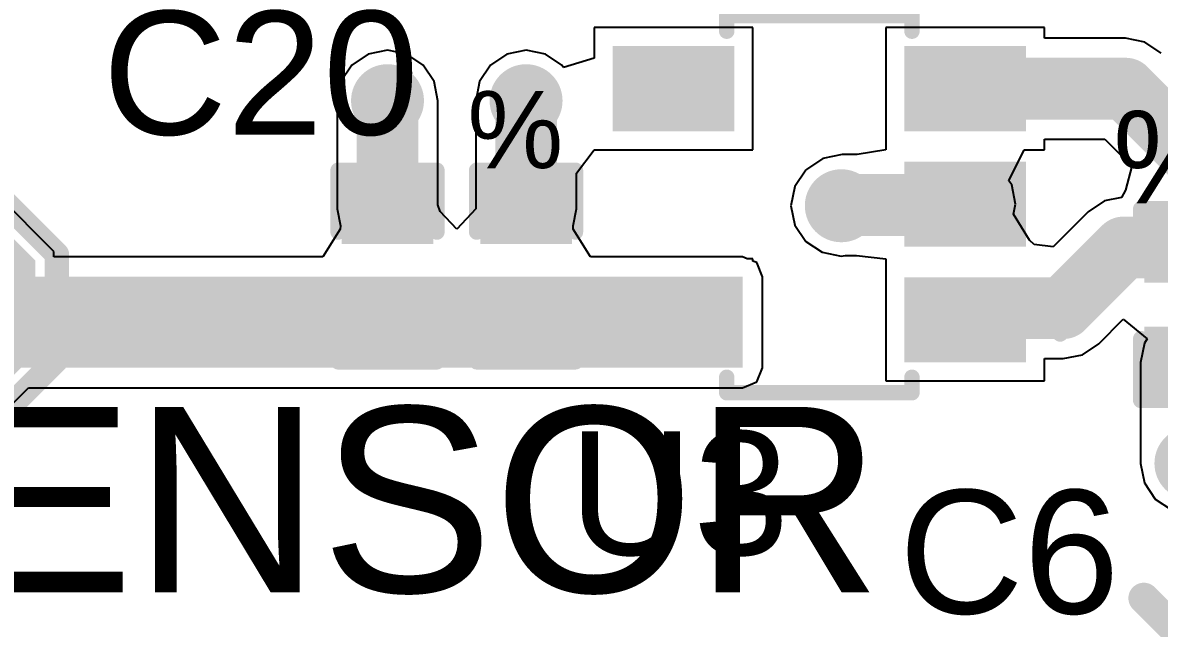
# Model space of a CAD drawing. Header units: millimetres. Extents: x -0.15 to 3.79, y -0.54 to 3.26.
# Drawn here: x 3.1098 to 3.478, y 2.4653 to 2.6612 of the extents above; entities that cross this region are included whole.
import ezdxf

# ---------------------------------------------------------------- set-up
doc = ezdxf.new("R2010")
doc.units = ezdxf.units.MM
doc.header["$MEASUREMENT"] = 0
for name, color, linetype in [('BottomLayer', 5, 'Continuous'), ('BottomSolder', 6, 'Continuous'), ('TopLayer', 1, 'Continuous'), ('TopOverlay', 2, 'Continuous'), ('TopPaste', 8, 'Continuous'), ('TopSolder', 216, 'Continuous'), ('ViaHoleLayer', 16, 'Continuous')]:
    doc.layers.add(name, color=color, linetype=linetype)
doc.styles.add('Arial', font='', dxfattribs={"height": 0.2})
doc.styles.get('Arial').set_extended_font_data('Arial')

# ---------------------------------------------------------------- blocks, each defined once
blk = doc.blocks.new('T__________29')
at = {"layer": 'TopLayer'}
blk.add_hatch(color=1, dxfattribs=at).paths.add_polyline_path([(0.015, 0.03), (-0.015, 0.03), (-0.03, 0.015), (-0.03, -0.015), (-0.015, -0.03), (0.015, -0.03), (0.03, -0.015), (0.03, 0.015)])
at = {"layer": 'TopPaste'}
blk.add_hatch(color=8, dxfattribs=at).paths.add_polyline_path([(0.015, 0.03), (-0.015, 0.03), (-0.03, 0.015), (-0.03, -0.015), (-0.015, -0.03), (0.015, -0.03), (0.03, -0.015), (0.03, 0.015)])
at = {"layer": 'TopSolder'}
blk.add_hatch(color=216, dxfattribs=at).paths.add_polyline_path([(0.015, 0.03), (-0.015, 0.03), (-0.03, 0.015), (-0.03, -0.015), (-0.015, -0.03), (0.015, -0.03), (0.03, -0.015), (0.03, 0.015)])
at = {"layer": 'TopOverlay', "const_width": 0.007874}
for points in [[(-0.037, 0.017), (-0.017, 0.037)], [(-0.017, 0.037), (0.017, 0.037)], [(-0.017, 0.037), (0.017, 0.037)], [(0.017, 0.037), (0.037, 0.017)], [(-0.037, -0.017), (-0.037, 0.017)], [(0.037, -0.017), (0.037, 0.017)], [(-0.037, -0.017), (-0.017, -0.037)], [(0.017, -0.037), (0.037, -0.017)], [(-0.017, -0.037), (0.017, -0.037)], [(-0.017, -0.037), (0.017, -0.037)]]:
    blk.add_lwpolyline(points, dxfattribs=at)
at = {"layer": 'TopOverlay', "const_width": 0.003937}
for points in [[(-0.0189685, 0.037, 1), (-0.0150315, 0.037, 1)], [(-0.0189685, 0.037, 1), (-0.0150315, 0.037, 1)], [(-0.0189685, 0.037, 1), (-0.0150315, 0.037, 1)], [(0.0150315, 0.037, 1), (0.0189685, 0.037, 1)], [(0.0150315, 0.037, 1), (0.0189685, 0.037, 1)], [(0.0150315, 0.037, 1), (0.0189685, 0.037, 1)], [(-0.0389685, 0.017, 1), (-0.0350315, 0.017, 1)], [(-0.0389685, 0.017, 1), (-0.0350315, 0.017, 1)], [(0.0350315, 0.017, 1), (0.0389685, 0.017, 1)], [(0.0350315, 0.017, 1), (0.0389685, 0.017, 1)], [(-0.0389685, -0.017, 1), (-0.0350315, -0.017, 1)], [(-0.0389685, -0.017, 1), (-0.0350315, -0.017, 1)], [(0.0350315, -0.017, 1), (0.0389685, -0.017, 1)], [(0.0350315, -0.017, 1), (0.0389685, -0.017, 1)], [(-0.0189685, -0.037, 1), (-0.0150315, -0.037, 1)], [(-0.0189685, -0.037, 1), (-0.0150315, -0.037, 1)], [(-0.0189685, -0.037, 1), (-0.0150315, -0.037, 1)], [(0.0150315, -0.037, 1), (0.0189685, -0.037, 1)], [(0.0150315, -0.037, 1), (0.0189685, -0.037, 1)], [(0.0150315, -0.037, 1), (0.0189685, -0.037, 1)]]:
    blk.add_lwpolyline(points, format="xyb", close=True, dxfattribs=at)
blk = doc.blocks.new('C___0402_49')
at = {"layer": 'TopLayer'}
for points in [[(-0.0275, -0.0125), (-0.0275, 0.0125), (-0.009500000000000003, 0.0125), (-0.009499999999999996, -0.0125)], [(0.009500000000000003, -0.0125), (0.009499999999999996, 0.0125), (0.0275, 0.0125), (0.0275, -0.0125)]]:
    blk.add_hatch(color=1, dxfattribs=at).paths.add_polyline_path(points)
at = {"layer": 'TopPaste'}
for points in [[(-0.0275, -0.0125), (-0.0275, 0.0125), (-0.009500000000000003, 0.0125), (-0.009499999999999996, -0.0125)], [(0.009500000000000003, -0.0125), (0.009499999999999996, 0.0125), (0.0275, 0.0125), (0.0275, -0.0125)]]:
    blk.add_hatch(color=8, dxfattribs=at).paths.add_polyline_path(points)
at = {"layer": 'TopSolder'}
for points in [[(-0.0298622, -0.0148622), (-0.0298622, 0.0148622), (-0.007137800000000003, 0.0148622), (-0.007137799999999997, -0.0148622)], [(0.007137800000000003, -0.0148622), (0.007137799999999997, 0.0148622), (0.0298622, 0.0148622), (0.0298622, -0.0148622)]]:
    blk.add_hatch(color=216, dxfattribs=at).paths.add_polyline_path(points)
at = {"layer": 'TopOverlay', "const_width": 0.005}
for points in [[(-0.011, 0.016), (-0.031, 0.016)], [(-0.031, -0.016), (-0.031, 0.016)], [(0.031, 0.016), (0.011, 0.016)], [(0.031, -0.016), (0.031, 0.016)], [(-0.011, -0.016), (-0.031, -0.016)], [(0.031, -0.016), (0.011, -0.016)]]:
    blk.add_lwpolyline(points, dxfattribs=at)
at = {"layer": 'TopOverlay', "const_width": 0.0025}
for points in [[(-0.03225, 0.016, 1), (-0.02975, 0.016, 1)], [(-0.03225, 0.016, 1), (-0.02975, 0.016, 1)], [(-0.01225, 0.016, 1), (-0.00975, 0.016, 1)], [(0.00975, 0.016, 1), (0.01225, 0.016, 1)], [(0.02975, 0.016, 1), (0.03225, 0.016, 1)], [(0.02975, 0.016, 1), (0.03225, 0.016, 1)], [(-0.03225, -0.016, 1), (-0.02975, -0.016, 1)], [(-0.03225, -0.016, 1), (-0.02975, -0.016, 1)], [(-0.01225, -0.016, 1), (-0.00975, -0.016, 1)], [(0.00975, -0.016, 1), (0.01225, -0.016, 1)], [(0.02975, -0.016, 1), (0.03225, -0.016, 1)], [(0.02975, -0.016, 1), (0.03225, -0.016, 1)]]:
    blk.add_lwpolyline(points, format="xyb", close=True, dxfattribs=at)
blk = doc.blocks.new('SOT_25_5_75')
at = {"layer": 'TopLayer'}
for points in [[(-0.06692915, 0.05118115), (-0.02755905, 0.05118115), (-0.02755905, 0.02362205), (-0.06692915, 0.02362205)], [(0.02755905, 0.05118115), (0.06692915, 0.05118115), (0.06692915, 0.02362205), (0.02755905, 0.02362205)], [(-0.06692915, 0.01377955), (-0.02755905, 0.01377955), (-0.02755905, -0.01377955), (-0.06692915, -0.01377955)], [(-0.06692915, -0.02362205), (-0.02755905, -0.02362205), (-0.02755905, -0.05118115), (-0.06692915, -0.05118115)], [(0.02755905, -0.02362205), (0.06692915, -0.02362205), (0.06692915, -0.05118115), (0.02755905, -0.05118115)]]:
    blk.add_hatch(color=1, dxfattribs=at).paths.add_polyline_path(points)
at = {"layer": 'TopPaste'}
for points in [[(-0.06692915, 0.05118115), (-0.02755905, 0.05118115), (-0.02755905, 0.02362205), (-0.06692915, 0.02362205)], [(0.02755905, 0.05118115), (0.06692915, 0.05118115), (0.06692915, 0.02362205), (0.02755905, 0.02362205)], [(-0.06692915, 0.01377955), (-0.02755905, 0.01377955), (-0.02755905, -0.01377955), (-0.06692915, -0.01377955)], [(-0.06692915, -0.02362205), (-0.02755905, -0.02362205), (-0.02755905, -0.05118115), (-0.06692915, -0.05118115)], [(0.02755905, -0.02362205), (0.06692915, -0.02362205), (0.06692915, -0.05118115), (0.02755905, -0.05118115)]]:
    blk.add_hatch(color=8, dxfattribs=at).paths.add_polyline_path(points)
at = {"layer": 'TopSolder'}
for points in [[(-0.06692915, 0.05118115), (-0.02755905, 0.05118115), (-0.02755905, 0.02362205), (-0.06692915, 0.02362205)], [(0.02755905, 0.05118115), (0.06692915, 0.05118115), (0.06692915, 0.02362205), (0.02755905, 0.02362205)], [(-0.06692915, 0.01377955), (-0.02755905, 0.01377955), (-0.02755905, -0.01377955), (-0.06692915, -0.01377955)], [(-0.06692915, -0.02362205), (-0.02755905, -0.02362205), (-0.02755905, -0.05118115), (-0.06692915, -0.05118115)], [(0.02755905, -0.02362205), (0.06692915, -0.02362205), (0.06692915, -0.05118115), (0.02755905, -0.05118115)]]:
    blk.add_hatch(color=216, dxfattribs=at).paths.add_polyline_path(points)
at = {"layer": 'TopOverlay', "const_width": 0.005}
for points in [[(-0.03, 0.061), (-0.03, 0.056)], [(0.03, 0.061), (-0.03, 0.061)], [(0.03, 0.061), (0.03, 0.056)], [(-0.078, 0.042), (-0.078, 0.032)], [(-0.073, 0.037), (-0.078, 0.042)], [(-0.073, 0.037), (-0.078, 0.032)], [(-0.03, -0.056), (-0.03, -0.061)], [(0.03, -0.056), (0.03, -0.061)], [(0.03, -0.061), (-0.03, -0.061)]]:
    blk.add_lwpolyline(points, dxfattribs=at)
at = {"layer": 'TopOverlay', "const_width": 0.0025}
for points in [[(-0.03125, 0.061, 1), (-0.02875, 0.061, 1)], [(-0.03125, 0.061, 1), (-0.02875, 0.061, 1)], [(0.02875, 0.061, 1), (0.03125, 0.061, 1)], [(0.02875, 0.061, 1), (0.03125, 0.061, 1)], [(-0.03125, 0.056, 1), (-0.02875, 0.056, 1)], [(0.02875, 0.056, 1), (0.03125, 0.056, 1)], [(-0.07925, 0.042, 1), (-0.07675, 0.042, 1)], [(-0.07925, 0.042, 1), (-0.07675, 0.042, 1)], [(-0.07425, 0.037, 1), (-0.07175, 0.037, 1)], [(-0.07425, 0.037, 1), (-0.07175, 0.037, 1)], [(-0.07925, 0.032, 1), (-0.07675, 0.032, 1)], [(-0.07925, 0.032, 1), (-0.07675, 0.032, 1)], [(-0.03125, -0.056, 1), (-0.02875, -0.056, 1)], [(0.02875, -0.056, 1), (0.03125, -0.056, 1)], [(-0.03125, -0.061, 1), (-0.02875, -0.061, 1)], [(-0.03125, -0.061, 1), (-0.02875, -0.061, 1)], [(0.02875, -0.061, 1), (0.03125, -0.061, 1)], [(0.02875, -0.061, 1), (0.03125, -0.061, 1)]]:
    blk.add_lwpolyline(points, format="xyb", close=True, dxfattribs=at)
blk = doc.blocks.new('C___0402_173')
at = {"layer": 'TopLayer'}
for points in [[(-0.0275, -0.0125), (-0.0275, 0.0125), (-0.009499999999999998, 0.0125), (-0.009500000000000001, -0.0125)], [(0.009499999999999998, -0.0125), (0.009500000000000001, 0.0125), (0.0275, 0.0125), (0.0275, -0.0125)]]:
    blk.add_hatch(color=1, dxfattribs=at).paths.add_polyline_path(points)
at = {"layer": 'TopPaste'}
for points in [[(-0.0275, -0.0125), (-0.0275, 0.0125), (-0.009499999999999998, 0.0125), (-0.009500000000000001, -0.0125)], [(0.009499999999999998, -0.0125), (0.009500000000000001, 0.0125), (0.0275, 0.0125), (0.0275, -0.0125)]]:
    blk.add_hatch(color=8, dxfattribs=at).paths.add_polyline_path(points)
at = {"layer": 'TopSolder'}
for points in [[(-0.0298622, -0.0148622), (-0.0298622, 0.0148622), (-0.007137799999999999, 0.0148622), (-0.007137800000000001, -0.0148622)], [(0.007137799999999999, -0.0148622), (0.007137800000000001, 0.0148622), (0.0298622, 0.0148622), (0.0298622, -0.0148622)]]:
    blk.add_hatch(color=216, dxfattribs=at).paths.add_polyline_path(points)
at = {"layer": 'TopOverlay', "const_width": 0.005}
for points in [[(-0.031, 0.016), (-0.011, 0.016)], [(-0.031, 0.016), (-0.031, -0.016)], [(0.011, 0.016), (0.031, 0.016)], [(0.031, 0.016), (0.031, -0.016)], [(-0.031, -0.016), (-0.011, -0.016)], [(0.011, -0.016), (0.031, -0.016)]]:
    blk.add_lwpolyline(points, dxfattribs=at)
at = {"layer": 'TopOverlay', "const_width": 0.0025}
for points in [[(-0.03225, 0.016, 1), (-0.02975, 0.016, 1)], [(-0.03225, 0.016, 1), (-0.02975, 0.016, 1)], [(-0.01225, 0.016, 1), (-0.00975, 0.016, 1)], [(0.00975, 0.016, 1), (0.01225, 0.016, 1)], [(0.02975, 0.016, 1), (0.03225, 0.016, 1)], [(0.02975, 0.016, 1), (0.03225, 0.016, 1)], [(-0.03225, -0.016, 1), (-0.02975, -0.016, 1)], [(-0.03225, -0.016, 1), (-0.02975, -0.016, 1)], [(-0.01225, -0.016, 1), (-0.00975, -0.016, 1)], [(0.00975, -0.016, 1), (0.01225, -0.016, 1)], [(0.02975, -0.016, 1), (0.03225, -0.016, 1)], [(0.02975, -0.016, 1), (0.03225, -0.016, 1)]]:
    blk.add_lwpolyline(points, format="xyb", close=True, dxfattribs=at)
blk = doc.blocks.new('C___0402_174')
at = {"layer": 'TopLayer'}
for points in [[(-0.0275, -0.0125), (-0.0275, 0.0125), (-0.009500000000000003, 0.0125), (-0.009499999999999996, -0.0125)], [(0.009500000000000003, -0.0125), (0.009499999999999996, 0.0125), (0.0275, 0.0125), (0.0275, -0.0125)]]:
    blk.add_hatch(color=1, dxfattribs=at).paths.add_polyline_path(points)
at = {"layer": 'TopPaste'}
for points in [[(-0.0275, -0.0125), (-0.0275, 0.0125), (-0.009500000000000003, 0.0125), (-0.009499999999999996, -0.0125)], [(0.009500000000000003, -0.0125), (0.009499999999999996, 0.0125), (0.0275, 0.0125), (0.0275, -0.0125)]]:
    blk.add_hatch(color=8, dxfattribs=at).paths.add_polyline_path(points)
at = {"layer": 'TopSolder'}
for points in [[(-0.0298622, -0.0148622), (-0.0298622, 0.0148622), (-0.007137800000000003, 0.0148622), (-0.007137799999999997, -0.0148622)], [(0.007137800000000003, -0.0148622), (0.007137799999999997, 0.0148622), (0.0298622, 0.0148622), (0.0298622, -0.0148622)]]:
    blk.add_hatch(color=216, dxfattribs=at).paths.add_polyline_path(points)
at = {"layer": 'TopOverlay', "const_width": 0.005}
for points in [[(-0.031, -0.016), (-0.031, 0.016)], [(-0.011, 0.016), (-0.031, 0.016)], [(0.031, 0.016), (0.011, 0.016)], [(0.031, -0.016), (0.031, 0.016)], [(-0.011, -0.016), (-0.031, -0.016)], [(0.031, -0.016), (0.011, -0.016)]]:
    blk.add_lwpolyline(points, dxfattribs=at)
at = {"layer": 'TopOverlay', "const_width": 0.0025}
for points in [[(-0.03225, 0.016, 1), (-0.02975, 0.016, 1)], [(-0.03225, 0.016, 1), (-0.02975, 0.016, 1)], [(-0.01225, 0.016, 1), (-0.00975, 0.016, 1)], [(0.00975, 0.016, 1), (0.01225, 0.016, 1)], [(0.02975, 0.016, 1), (0.03225, 0.016, 1)], [(0.02975, 0.016, 1), (0.03225, 0.016, 1)], [(-0.03225, -0.016, 1), (-0.02975, -0.016, 1)], [(-0.03225, -0.016, 1), (-0.02975, -0.016, 1)], [(-0.01225, -0.016, 1), (-0.00975, -0.016, 1)], [(0.00975, -0.016, 1), (0.01225, -0.016, 1)], [(0.02975, -0.016, 1), (0.03225, -0.016, 1)], [(0.02975, -0.016, 1), (0.03225, -0.016, 1)]]:
    blk.add_lwpolyline(points, format="xyb", close=True, dxfattribs=at)

msp = doc.modelspace()

# ---------------------------------------------------------------- hatches: boundary and pattern name
at = {"layer": 'BottomLayer'}
h = msp.add_hatch(color=5, dxfattribs=at)
edge = h.paths.add_edge_path()
edge.add_arc((3.228002, 2.635998), 0.011811, 0, 360)
h = msp.add_hatch(color=5, dxfattribs=at)
edge = h.paths.add_edge_path()
edge.add_arc((3.2728917, 2.6359961), 0.011811, 0, 360)
h = msp.add_hatch(color=5, dxfattribs=at)
edge = h.paths.add_edge_path()
edge.add_arc((3.375, 2.602), 0.011811, 0, 360)
h = msp.add_hatch(color=5, dxfattribs=at)
edge = h.paths.add_edge_path()
edge.add_arc((3.488248, 2.5186162), 0.011811, 0, 360)
at = {"layer": 'BottomSolder'}
h = msp.add_hatch(color=6, dxfattribs=at)
edge = h.paths.add_edge_path()
edge.add_arc((3.228002, 2.635998), 0.0059055, 0, 360)
h = msp.add_hatch(color=6, dxfattribs=at)
edge = h.paths.add_edge_path()
edge.add_arc((3.2728917, 2.6359961), 0.0059055, 0, 360)
h = msp.add_hatch(color=6, dxfattribs=at)
edge = h.paths.add_edge_path()
edge.add_arc((3.375, 2.602), 0.0059055, 0, 360)
at = {"layer": 'TopLayer'}
h = msp.add_hatch(color=1, dxfattribs=at)
edge = h.paths.add_edge_path()
edge.add_arc((3.228002, 2.635998), 0.011811, 0, 360)
h = msp.add_hatch(color=1, dxfattribs=at)
edge = h.paths.add_edge_path()
edge.add_arc((3.2728917, 2.6359961), 0.011811, 0, 360)
h = msp.add_hatch(color=1, dxfattribs=at)
edge = h.paths.add_edge_path()
edge.add_arc((3.375, 2.602), 0.011811, 0, 360)
msp.add_hatch(color=1, dxfattribs=at).paths.add_polyline_path([(3.0623577, 2.549559), (3.3429999, 2.549559), (3.3429999, 2.579), (3.0623577, 2.579)])
h = msp.add_hatch(color=1, dxfattribs=at)
edge = h.paths.add_edge_path()
edge.add_arc((3.488248, 2.5186162), 0.011811, 0, 360)
at = {"layer": 'TopSolder'}
h = msp.add_hatch(color=216, dxfattribs=at)
edge = h.paths.add_edge_path()
edge.add_arc((3.228002, 2.635998), 0.0059055, 0, 360)
h = msp.add_hatch(color=216, dxfattribs=at)
edge = h.paths.add_edge_path()
edge.add_arc((3.2728917, 2.6359961), 0.0059055, 0, 360)
h = msp.add_hatch(color=216, dxfattribs=at)
edge = h.paths.add_edge_path()
edge.add_arc((3.375, 2.602), 0.0059055, 0, 360)
at = {"layer": 'ViaHoleLayer'}
h = msp.add_hatch(color=16, dxfattribs=at)
edge = h.paths.add_edge_path()
edge.add_arc((3.228002, 2.635998), 0.0059055, 0, 360)
h = msp.add_hatch(color=16, dxfattribs=at)
edge = h.paths.add_edge_path()
edge.add_arc((3.2728917, 2.6359961), 0.0059055, 0, 360)
h = msp.add_hatch(color=16, dxfattribs=at)
edge = h.paths.add_edge_path()
edge.add_arc((3.375, 2.602), 0.0059055, 0, 360)

# ---------------------------------------------------------------- linework, layer by layer
at = {"layer": 'TopLayer'}
for p, q in [((3.3463287, 2.6596772), (3.2949587, 2.6596772)), ((3.2949587, 2.6596772), (3.2949587, 2.6497644)), ((3.3463287, 2.6201182), (3.3463287, 2.6596772)), ((3.3894469, 2.6596772), (3.3894468, 2.6201183)), ((3.4408169, 2.6596772), (3.3894469, 2.6596772)), ((3.4408169, 2.6562112), (3.4408169, 2.6596772)), ((3.4671023, 2.6562112), (3.4408169, 2.6562112)), ((3.4733452, 2.6549694), (3.4671023, 2.6562112)), ((3.4786377, 2.6514331), (3.4733452, 2.6549694)), ((3.2217571, 2.6510677), (3.2164646, 2.6475314)), ((3.228, 2.6523095), (3.2217571, 2.6510677)), ((3.2342429, 2.6510677), (3.228, 2.6523095)), ((3.2395354, 2.6475314), (3.2342429, 2.6510677)), ((3.2666468, 2.6510658), (3.2613543, 2.6475295)), ((3.2728897, 2.6523076), (3.2666468, 2.6510658)), ((3.2791326, 2.6510658), (3.2728897, 2.6523076)), ((3.2844251, 2.6475295), (3.2791326, 2.6510658)), ((3.2164646, 2.6475314), (3.2129283, 2.6422389)), ((3.2430717, 2.6422389), (3.2395354, 2.6475314)), ((3.2613543, 2.6475295), (3.257818, 2.642237)), ((3.2849587, 2.646731), (3.2844251, 2.6475295)), ((3.2949587, 2.6497644), (3.2849587, 2.646731)), ((3.2129283, 2.6422389), (3.2116865, 2.635996)), ((3.2443135, 2.635996), (3.2430717, 2.6422389)), ((3.257818, 2.642237), (3.2565762, 2.6359941)), ((3.2116865, 2.635996), (3.2116865, 2.6010076)), ((3.2443135, 2.602345), (3.2443135, 2.635996)), ((3.2565762, 2.6359941), (3.2565762, 2.6009981)), ((3.4408169, 2.6201182), (3.4408169, 2.6235842)), ((3.4408169, 2.6235842), (3.460345, 2.6235842)), ((3.460345, 2.6235842), (3.4691157, 2.6148135)), ((3.2892032, 2.6125022), (3.2949588, 2.6201181)), ((3.2949588, 2.6201181), (3.2992033, 2.6201182)), ((3.2992033, 2.6201182), (3.3463287, 2.6201182)), ((3.375248, 2.6185615), (3.3690051, 2.6173197)), ((3.3800919, 2.6185615), (3.375248, 2.6185615)), ((3.3894468, 2.6201183), (3.3800919, 2.6185615)), ((3.4292821, 2.6101182), (3.4341873, 2.6201182)), ((3.4341873, 2.6201182), (3.4408169, 2.6201182)), ((3.3690051, 2.6173197), (3.3637126, 2.6137834)), ((3.4691157, 2.6148135), (3.4670915, 2.6070752)), ((3.2892032, 2.600998), (3.2892032, 2.6125022)), ((3.3634646, 2.6135354), (3.3599283, 2.6082429)), ((3.3637126, 2.6137834), (3.3634646, 2.6135354)), ((3.3599283, 2.6082429), (3.3586865, 2.602)), ((3.4302036, 2.608739), (3.4292821, 2.6101182)), ((3.4314454, 2.6024961), (3.4302036, 2.608739)), ((3.4670915, 2.6070752), (3.4658109, 2.6046764)), ((3.119937, 2.5872441), (3.101937, 2.6052441)), ((3.4602571, 2.6035717), (3.4549646, 2.6000354)), ((3.4658109, 2.6046764), (3.4602571, 2.6035717)), ((3.2116865, 2.6010076), (3.2116846, 2.600998)), ((3.2116846, 2.600998), (3.2127793, 2.5954944)), ((3.2450694, 2.6001847), (3.2443135, 2.602345)), ((3.250445, 2.5944142), (3.2450694, 2.6001847)), ((3.2565762, 2.6009981), (3.250445, 2.5944142)), ((3.2881085, 2.5954944), (3.2892032, 2.600998)), ((3.3586865, 2.602), (3.3599283, 2.5957571)), ((3.4308076, 2.5992895), (3.4314454, 2.6024961)), ((3.4359956, 2.5908387), (3.4308076, 2.5992895)), ((3.4549646, 2.6000354), (3.443632, 2.5887028)), ((3.3599283, 2.5957571), (3.3634646, 2.5904646)), ((3.2127085, 2.5944096), (3.2070872, 2.5854944)), ((3.2127793, 2.5954944), (3.2127085, 2.5944096)), ((3.2881793, 2.5944096), (3.2881085, 2.5954944)), ((3.2938006, 2.5854944), (3.2881793, 2.5944096)), ((3.3634646, 2.5904646), (3.3687571, 2.5869283)), ((3.4375032, 2.5894294), (3.4359956, 2.5908387)), ((3.443632, 2.5887028), (3.4375032, 2.5894294)), ((3.119937, 2.5854944), (3.119937, 2.5872441)), ((3.2070872, 2.5854944), (3.119937, 2.5854944)), ((3.343, 2.5854944), (3.2938006, 2.5854944)), ((3.3444977, 2.584874), (3.343, 2.5854944)), ((3.3463287, 2.584874), (3.3444977, 2.584874)), ((3.3463287, 2.5841156), (3.3463287, 2.584874)), ((3.3687571, 2.5869283), (3.375, 2.5856865)), ((3.375, 2.5856865), (3.3762468, 2.5859345)), ((3.3762468, 2.5859345), (3.3798861, 2.5859345)), ((3.3798861, 2.5859345), (3.3894468, 2.5848739)), ((3.3894468, 2.5848739), (3.3894469, 2.5759344)), ((3.3475922, 2.5835922), (3.3463287, 2.5841156)), ((3.3494944, 2.579), (3.3475922, 2.5835922)), ((3.3494944, 2.549559), (3.3494944, 2.579)), ((3.3894469, 2.5759344), (3.3894469, 2.545315)), ((3.4584095, 2.5573387), (3.466352, 2.5652812)), ((3.466352, 2.5652812), (3.4741196, 2.5589066)), ((3.4741196, 2.5589066), (3.4731763, 2.5574949)), ((3.453117, 2.5538024), (3.4584095, 2.5573387)), ((3.4731763, 2.5574949), (3.4719345, 2.551252)), ((3.4408169, 2.545315), (3.4408169, 2.5525606)), ((3.4408169, 2.5525606), (3.4468741, 2.5525606)), ((3.4468741, 2.5525606), (3.453117, 2.5538024)), ((3.3475922, 2.5449668), (3.3494944, 2.549559)), ((3.4719345, 2.551252), (3.4719345, 2.5186162)), ((3.343, 2.5430646), (3.3475922, 2.5449668)), ((3.3894469, 2.545315), (3.4408169, 2.545315)), ((3.101937, 2.5332441), (3.1117575, 2.5430646)), ((3.1117575, 2.5430646), (3.343, 2.5430646)), ((3.4719345, 2.5186162), (3.4731763, 2.5123733)), ((3.4731763, 2.5123733), (3.4767126, 2.5070808)), ((3.4767126, 2.5070808), (3.4820051, 2.5035445))]:
    msp.add_line(p, q, dxfattribs=at)
at = {"layer": 'TopLayer', "const_width": 0.02}
for points in [[(3.4151319, 2.6398977), (3.4671023, 2.6398977)], [(3.4671023, 2.6398977), (3.488, 2.619)], [(3.228, 2.6009999), (3.228, 2.635996)], [(3.2728897, 2.600998), (3.2728897, 2.6359941)], [(3.2279981, 2.600998), (3.228, 2.6009961)], [(3.375, 2.602), (3.375248, 2.602248)], [(3.375248, 2.602248), (3.4148838, 2.602248)], [(3.4148838, 2.602248), (3.4151319, 2.6024961)], [(3.4468741, 2.5688741), (3.4665, 2.5885)], [(3.4665, 2.5885), (3.488, 2.5885)], [(3.4151319, 2.5650945), (3.4189115, 2.5688741)], [(3.4189115, 2.5688741), (3.4468741, 2.5688741)]]:
    msp.add_lwpolyline(points, dxfattribs=at)
at = {"layer": 'TopLayer', "const_width": 0.01}
for points in [[(3.4101319, 2.6398977, 1), (3.4201319, 2.6398977, 1)], [(3.4621023, 2.6398977, 1), (3.4721023, 2.6398977, 1)], [(3.4621023, 2.6398977, 1), (3.4721023, 2.6398977, 1)], [(3.223, 2.635996, 1), (3.233, 2.635996, 1)], [(3.2678897, 2.6359941, 1), (3.2778897, 2.6359941, 1)], [(3.2229981, 2.600998, 1), (3.2329981, 2.600998, 1)], [(3.223, 2.6009999, 1), (3.233, 2.6009999, 1)], [(3.223, 2.6009961, 1), (3.233, 2.6009961, 1)], [(3.2678897, 2.600998, 1), (3.2778897, 2.600998, 1)], [(3.37, 2.602, 1), (3.38, 2.602, 1)], [(3.370248, 2.602248, 1), (3.380248, 2.602248, 1)], [(3.370248, 2.602248, 1), (3.380248, 2.602248, 1)], [(3.4098838, 2.602248, 1), (3.4198838, 2.602248, 1)], [(3.4098838, 2.602248, 1), (3.4198838, 2.602248, 1)], [(3.4101319, 2.6024961, 1), (3.4201319, 2.6024961, 1)], [(3.4615, 2.5885, 1), (3.4715, 2.5885, 1)], [(3.4615, 2.5885, 1), (3.4715, 2.5885, 1)], [(3.4139115, 2.5688741, 1), (3.4239115, 2.5688741, 1)], [(3.4139115, 2.5688741, 1), (3.4239115, 2.5688741, 1)], [(3.4418741, 2.5688741, 1), (3.4518741, 2.5688741, 1)], [(3.4418741, 2.5688741, 1), (3.4518741, 2.5688741, 1)], [(3.4101319, 2.5650945, 1), (3.4201319, 2.5650945, 1)]]:
    msp.add_lwpolyline(points, format="xyb", close=True, dxfattribs=at)
at = {"layer": 'TopOverlay', "const_width": 0.01}
msp.add_lwpolyline([(3.473, 2.475), (3.491, 2.457)], dxfattribs=at)
at = {"layer": 'TopOverlay', "const_width": 0.005}
msp.add_lwpolyline([(3.4705, 2.475, 1), (3.4755, 2.475, 1)], format="xyb", close=True, dxfattribs=at)

# ---------------------------------------------------------------- block references
for name, p, rotation in [('SOT_25_5_75', (3.3678878, 2.6024961), 180), ('C___0402_49', (3.228, 2.5824961), 270), ('C___0402_173', (3.2728878, 2.5824961), 90), ('C___0402_174', (3.488, 2.57), 270)]:
    msp.add_blockref(name, p, dxfattribs=dict(rotation=rotation))
msp.add_blockref('T__________29', (3.083937, 2.5692441))

# ---------------------------------------------------------------- texts
at = {"layer": 'TopOverlay', "style": 'Arial'}
for s, height, p in [('C20', 0.04, (3.1356839, 2.6250065)), ('%', 0.03, (3.463, 2.6027592)), ('U3', 0.04, (3.2866775, 2.4890065)), ('C6', 0.04, (3.3936775, 2.4700065))]:
    msp.add_text(s, height=height, dxfattribs=at).set_placement(p)
for s, height, p in [('%', 0.025, (3.2538874, 2.6141309)), ('1V8_SENSOR', 0.06, (2.8383198, 2.4769087))]:
    msp.add_text(s, height=height, rotation=360, dxfattribs=at).set_placement(p)

doc.saveas('drawing.dxf')
